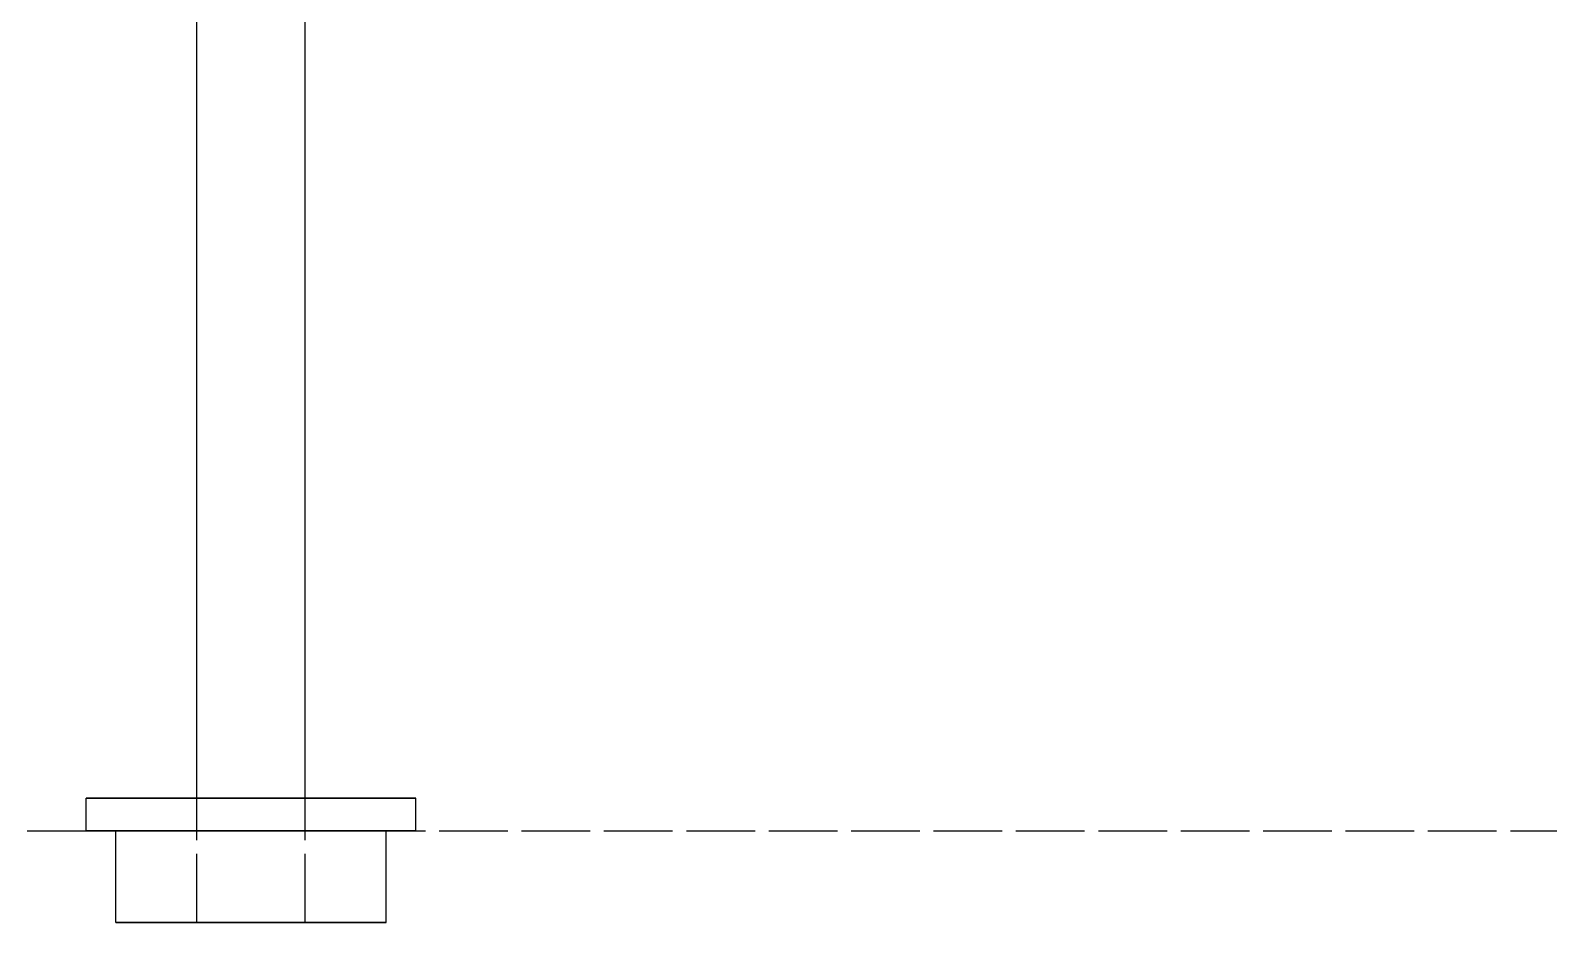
# Model space of a CAD drawing. Header units: millimetres. Extents: x -30 to 167, y -46 to 88.
# Drawn here: x -4.08 to 24, y 53.99 to 70.5 of the extents above; entities that cross this region are included whole.
import ezdxf

# ---------------------------------------------------------------- set-up
doc = ezdxf.new("R2010")
doc.units = ezdxf.units.MM
doc.linetypes.add('DASHED', pattern=[1.524, 1.27, -0.254])
doc.layers.add('HIDDEN', color=8, linetype='DASHED')
doc.layers.add('VISIBLE', color=7, linetype='CONTINUOUS')

msp = doc.modelspace()

# ---------------------------------------------------------------- linework, layer by layer
at = {"layer": 'HIDDEN'}
msp.add_line((-27, 55.69183), (27, 55.69183), dxfattribs=at)
for points in [[(-3.05, 56.29183), (-2.95317, 56.29183), (-2.85635, 56.29183), (-2.75952, 56.29183), (-2.6627, 56.29183), (-2.56587, 56.29183), (-2.46905, 56.29183), (-2.37222, 56.29183), (-2.2754, 56.29183), (-2.17857, 56.29183), (-2.08175, 56.29183), (-1.98492, 56.29183), (-1.8881, 56.29183), (-1.79127, 56.29183), (-1.69444, 56.29183), (-1.59762, 56.29183), (-1.50079, 56.29183), (-1.40397, 56.29183), (-1.30714, 56.29183), (-1.21032, 56.29183), (-1.11349, 56.29183), (-1.01667, 56.29183), (-0.91984, 56.29183), (-0.82302, 56.29183), (-0.72619, 56.29183), (-0.62937, 56.29183), (-0.53254, 56.29183), (-0.43571, 56.29183), (-0.33889, 56.29183), (-0.24206, 56.29183), (-0.14524, 56.29183), (-0.04841, 56.29183), (0.04841, 56.29183), (0.14524, 56.29183), (0.24206, 56.29183), (0.33889, 56.29183), (0.43571, 56.29183), (0.53254, 56.29183), (0.62937, 56.29183), (0.72619, 56.29183), (0.82302, 56.29183), (0.91984, 56.29183), (1.01667, 56.29183), (1.11349, 56.29183), (1.21032, 56.29183), (1.30714, 56.29183), (1.40397, 56.29183), (1.50079, 56.29183), (1.59762, 56.29183), (1.69444, 56.29183), (1.79127, 56.29183), (1.8881, 56.29183), (1.98492, 56.29183), (2.08175, 56.29183), (2.17857, 56.29183), (2.2754, 56.29183), (2.37222, 56.29183), (2.46905, 56.29183), (2.56587, 56.29183), (2.6627, 56.29183), (2.75952, 56.29183), (2.85635, 56.29183), (2.95317, 56.29183), (3.05, 56.29183)], [(1, 56.29183), (0.96825, 56.29183), (0.93651, 56.29183), (0.90476, 56.29183), (0.87302, 56.29183), (0.84127, 56.29183), (0.80952, 56.29183), (0.77778, 56.29183), (0.74603, 56.29183), (0.71429, 56.29183), (0.68254, 56.29183), (0.65079, 56.29183), (0.61905, 56.29183), (0.5873, 56.29183), (0.55556, 56.29183), (0.52381, 56.29183), (0.49206, 56.29183), (0.46032, 56.29183), (0.42857, 56.29183), (0.39683, 56.29183), (0.36508, 56.29183), (0.33333, 56.29183), (0.30159, 56.29183), (0.26984, 56.29183), (0.2381, 56.29183), (0.20635, 56.29183), (0.1746, 56.29183), (0.14286, 56.29183), (0.11111, 56.29183), (0.07937, 56.29183), (0.04762, 56.29183), (0.01587, 56.29183), (-0.01587, 56.29183), (-0.04762, 56.29183), (-0.07937, 56.29183), (-0.11111, 56.29183), (-0.14286, 56.29183), (-0.1746, 56.29183), (-0.20635, 56.29183), (-0.2381, 56.29183), (-0.26984, 56.29183), (-0.30159, 56.29183), (-0.33333, 56.29183), (-0.36508, 56.29183), (-0.39683, 56.29183), (-0.42857, 56.29183), (-0.46032, 56.29183), (-0.49206, 56.29183), (-0.52381, 56.29183), (-0.55556, 56.29183), (-0.5873, 56.29183), (-0.61905, 56.29183), (-0.65079, 56.29183), (-0.68254, 56.29183), (-0.71429, 56.29183), (-0.74603, 56.29183), (-0.77778, 56.29183), (-0.80952, 56.29183), (-0.84127, 56.29183), (-0.87302, 56.29183), (-0.90476, 56.29183), (-0.93651, 56.29183), (-0.96825, 56.29183), (-1, 56.29183)], [(-1, 56.29183), (-0.96825, 56.29183), (-0.93651, 56.29183), (-0.90476, 56.29183), (-0.87302, 56.29183), (-0.84127, 56.29183), (-0.80952, 56.29183), (-0.77778, 56.29183), (-0.74603, 56.29183), (-0.71429, 56.29183), (-0.68254, 56.29183), (-0.65079, 56.29183), (-0.61905, 56.29183), (-0.5873, 56.29183), (-0.55556, 56.29183), (-0.52381, 56.29183), (-0.49206, 56.29183), (-0.46032, 56.29183), (-0.42857, 56.29183), (-0.39683, 56.29183), (-0.36508, 56.29183), (-0.33333, 56.29183), (-0.30159, 56.29183), (-0.26984, 56.29183), (-0.2381, 56.29183), (-0.20635, 56.29183), (-0.1746, 56.29183), (-0.14286, 56.29183), (-0.11111, 56.29183), (-0.07937, 56.29183), (-0.04762, 56.29183), (-0.01587, 56.29183), (0.01587, 56.29183), (0.04762, 56.29183), (0.07937, 56.29183), (0.11111, 56.29183), (0.14286, 56.29183), (0.1746, 56.29183), (0.20635, 56.29183), (0.2381, 56.29183), (0.26984, 56.29183), (0.30159, 56.29183), (0.33333, 56.29183), (0.36508, 56.29183), (0.39683, 56.29183), (0.42857, 56.29183), (0.46032, 56.29183), (0.49206, 56.29183), (0.52381, 56.29183), (0.55556, 56.29183), (0.5873, 56.29183), (0.61905, 56.29183), (0.65079, 56.29183), (0.68254, 56.29183), (0.71429, 56.29183), (0.74603, 56.29183), (0.77778, 56.29183), (0.80952, 56.29183), (0.84127, 56.29183), (0.87302, 56.29183), (0.90476, 56.29183), (0.93651, 56.29183), (0.96825, 56.29183), (1, 56.29183)], [(-1, 53.99183), (-1, 56.29183)], [(-1, 53.99183), (-1, 56.29183)], [(1, 53.99183), (1, 56.29183)], [(1, 53.99183), (1, 56.29183)], [(-3.05, 55.69183), (-2.95317, 55.69183), (-2.85635, 55.69183), (-2.75952, 55.69183), (-2.6627, 55.69183), (-2.56587, 55.69183), (-2.46905, 55.69183), (-2.37222, 55.69183), (-2.2754, 55.69183), (-2.17857, 55.69183), (-2.08175, 55.69183), (-1.98492, 55.69183), (-1.8881, 55.69183), (-1.79127, 55.69183), (-1.69444, 55.69183), (-1.59762, 55.69183), (-1.50079, 55.69183), (-1.40397, 55.69183), (-1.30714, 55.69183), (-1.21032, 55.69183), (-1.11349, 55.69183), (-1.01667, 55.69183), (-0.91984, 55.69183), (-0.82302, 55.69183), (-0.72619, 55.69183), (-0.62937, 55.69183), (-0.53254, 55.69183), (-0.43571, 55.69183), (-0.33889, 55.69183), (-0.24206, 55.69183), (-0.14524, 55.69183), (-0.04841, 55.69183), (0.04841, 55.69183), (0.14524, 55.69183), (0.24206, 55.69183), (0.33889, 55.69183), (0.43571, 55.69183), (0.53254, 55.69183), (0.62937, 55.69183), (0.72619, 55.69183), (0.82302, 55.69183), (0.91984, 55.69183), (1.01667, 55.69183), (1.11349, 55.69183), (1.21032, 55.69183), (1.30714, 55.69183), (1.40397, 55.69183), (1.50079, 55.69183), (1.59762, 55.69183), (1.69444, 55.69183), (1.79127, 55.69183), (1.8881, 55.69183), (1.98492, 55.69183), (2.08175, 55.69183), (2.17857, 55.69183), (2.2754, 55.69183), (2.37222, 55.69183), (2.46905, 55.69183), (2.56587, 55.69183), (2.6627, 55.69183), (2.75952, 55.69183), (2.85635, 55.69183), (2.95317, 55.69183), (3.05, 55.69183)], [(2.5, 55.69183), (2.42063, 55.69183), (2.34127, 55.69183), (2.2619, 55.69183), (2.18254, 55.69183), (2.10317, 55.69183), (2.02381, 55.69183), (1.94444, 55.69183), (1.86508, 55.69183), (1.78571, 55.69183), (1.70635, 55.69183), (1.62698, 55.69183), (1.54762, 55.69183), (1.46825, 55.69183), (1.38889, 55.69183), (1.30952, 55.69183), (1.23016, 55.69183), (1.15079, 55.69183), (1.07143, 55.69183), (0.99206, 55.69183), (0.9127, 55.69183), (0.83333, 55.69183), (0.75397, 55.69183), (0.6746, 55.69183), (0.59524, 55.69183), (0.51587, 55.69183), (0.43651, 55.69183), (0.35714, 55.69183), (0.27778, 55.69183), (0.19841, 55.69183), (0.11905, 55.69183), (0.03968, 55.69183), (-0.03968, 55.69183), (-0.11905, 55.69183), (-0.19841, 55.69183), (-0.27778, 55.69183), (-0.35714, 55.69183), (-0.43651, 55.69183), (-0.51587, 55.69183), (-0.59524, 55.69183), (-0.6746, 55.69183), (-0.75397, 55.69183), (-0.83333, 55.69183), (-0.9127, 55.69183), (-0.99206, 55.69183), (-1.07143, 55.69183), (-1.15079, 55.69183), (-1.23016, 55.69183), (-1.30952, 55.69183), (-1.38889, 55.69183), (-1.46825, 55.69183), (-1.54762, 55.69183), (-1.62698, 55.69183), (-1.70635, 55.69183), (-1.78571, 55.69183), (-1.86508, 55.69183), (-1.94444, 55.69183), (-2.02381, 55.69183), (-2.10317, 55.69183), (-2.18254, 55.69183), (-2.2619, 55.69183), (-2.34127, 55.69183), (-2.42063, 55.69183), (-2.5, 55.69183)], [(-2.5, 55.69183), (-2.42063, 55.69183), (-2.34127, 55.69183), (-2.2619, 55.69183), (-2.18254, 55.69183), (-2.10317, 55.69183), (-2.02381, 55.69183), (-1.94444, 55.69183), (-1.86508, 55.69183), (-1.78571, 55.69183), (-1.70635, 55.69183), (-1.62698, 55.69183), (-1.54762, 55.69183), (-1.46825, 55.69183), (-1.38889, 55.69183), (-1.30952, 55.69183), (-1.23016, 55.69183), (-1.15079, 55.69183), (-1.07143, 55.69183), (-0.99206, 55.69183), (-0.9127, 55.69183), (-0.83333, 55.69183), (-0.75397, 55.69183), (-0.6746, 55.69183), (-0.59524, 55.69183), (-0.51587, 55.69183), (-0.43651, 55.69183), (-0.35714, 55.69183), (-0.27778, 55.69183), (-0.19841, 55.69183), (-0.11905, 55.69183), (-0.03968, 55.69183), (0.03968, 55.69183), (0.11905, 55.69183), (0.19841, 55.69183), (0.27778, 55.69183), (0.35714, 55.69183), (0.43651, 55.69183), (0.51587, 55.69183), (0.59524, 55.69183), (0.6746, 55.69183), (0.75397, 55.69183), (0.83333, 55.69183), (0.9127, 55.69183), (0.99206, 55.69183), (1.07143, 55.69183), (1.15079, 55.69183), (1.23016, 55.69183), (1.30952, 55.69183), (1.38889, 55.69183), (1.46825, 55.69183), (1.54762, 55.69183), (1.62698, 55.69183), (1.70635, 55.69183), (1.78571, 55.69183), (1.86508, 55.69183), (1.94444, 55.69183), (2.02381, 55.69183), (2.10317, 55.69183), (2.18254, 55.69183), (2.2619, 55.69183), (2.34127, 55.69183), (2.42063, 55.69183), (2.5, 55.69183)], [(-2.5, 53.99183), (-2.42063, 53.99183), (-2.34127, 53.99183), (-2.2619, 53.99183), (-2.18254, 53.99183), (-2.10317, 53.99183), (-2.02381, 53.99183), (-1.94444, 53.99183), (-1.86508, 53.99183), (-1.78571, 53.99183), (-1.70635, 53.99183), (-1.62698, 53.99183), (-1.54762, 53.99183), (-1.46825, 53.99183), (-1.38889, 53.99183), (-1.30952, 53.99183), (-1.23016, 53.99183), (-1.15079, 53.99183), (-1.07143, 53.99183), (-0.99206, 53.99183), (-0.9127, 53.99183), (-0.83333, 53.99183), (-0.75397, 53.99183), (-0.6746, 53.99183), (-0.59524, 53.99183), (-0.51587, 53.99183), (-0.43651, 53.99183), (-0.35714, 53.99183), (-0.27778, 53.99183), (-0.19841, 53.99183), (-0.11905, 53.99183), (-0.03968, 53.99183), (0.03968, 53.99183), (0.11905, 53.99183), (0.19841, 53.99183), (0.27778, 53.99183), (0.35714, 53.99183), (0.43651, 53.99183), (0.51587, 53.99183), (0.59524, 53.99183), (0.6746, 53.99183), (0.75397, 53.99183), (0.83333, 53.99183), (0.9127, 53.99183), (0.99206, 53.99183), (1.07143, 53.99183), (1.15079, 53.99183), (1.23016, 53.99183), (1.30952, 53.99183), (1.38889, 53.99183), (1.46825, 53.99183), (1.54762, 53.99183), (1.62698, 53.99183), (1.70635, 53.99183), (1.78571, 53.99183), (1.86508, 53.99183), (1.94444, 53.99183), (2.02381, 53.99183), (2.10317, 53.99183), (2.18254, 53.99183), (2.2619, 53.99183), (2.34127, 53.99183), (2.42063, 53.99183), (2.5, 53.99183)], [(1, 53.99183), (0.96825, 53.99183), (0.93651, 53.99183), (0.90476, 53.99183), (0.87302, 53.99183), (0.84127, 53.99183), (0.80952, 53.99183), (0.77778, 53.99183), (0.74603, 53.99183), (0.71429, 53.99183), (0.68254, 53.99183), (0.65079, 53.99183), (0.61905, 53.99183), (0.5873, 53.99183), (0.55556, 53.99183), (0.52381, 53.99183), (0.49206, 53.99183), (0.46032, 53.99183), (0.42857, 53.99183), (0.39683, 53.99183), (0.36508, 53.99183), (0.33333, 53.99183), (0.30159, 53.99183), (0.26984, 53.99183), (0.2381, 53.99183), (0.20635, 53.99183), (0.1746, 53.99183), (0.14286, 53.99183), (0.11111, 53.99183), (0.07937, 53.99183), (0.04762, 53.99183), (0.01587, 53.99183), (-0.01587, 53.99183), (-0.04762, 53.99183), (-0.07937, 53.99183), (-0.11111, 53.99183), (-0.14286, 53.99183), (-0.1746, 53.99183), (-0.20635, 53.99183), (-0.2381, 53.99183), (-0.26984, 53.99183), (-0.30159, 53.99183), (-0.33333, 53.99183), (-0.36508, 53.99183), (-0.39683, 53.99183), (-0.42857, 53.99183), (-0.46032, 53.99183), (-0.49206, 53.99183), (-0.52381, 53.99183), (-0.55556, 53.99183), (-0.5873, 53.99183), (-0.61905, 53.99183), (-0.65079, 53.99183), (-0.68254, 53.99183), (-0.71429, 53.99183), (-0.74603, 53.99183), (-0.77778, 53.99183), (-0.80952, 53.99183), (-0.84127, 53.99183), (-0.87302, 53.99183), (-0.90476, 53.99183), (-0.93651, 53.99183), (-0.96825, 53.99183), (-1, 53.99183)], [(-1, 53.99183), (-0.96825, 53.99183), (-0.93651, 53.99183), (-0.90476, 53.99183), (-0.87302, 53.99183), (-0.84127, 53.99183), (-0.80952, 53.99183), (-0.77778, 53.99183), (-0.74603, 53.99183), (-0.71429, 53.99183), (-0.68254, 53.99183), (-0.65079, 53.99183), (-0.61905, 53.99183), (-0.5873, 53.99183), (-0.55556, 53.99183), (-0.52381, 53.99183), (-0.49206, 53.99183), (-0.46032, 53.99183), (-0.42857, 53.99183), (-0.39683, 53.99183), (-0.36508, 53.99183), (-0.33333, 53.99183), (-0.30159, 53.99183), (-0.26984, 53.99183), (-0.2381, 53.99183), (-0.20635, 53.99183), (-0.1746, 53.99183), (-0.14286, 53.99183), (-0.11111, 53.99183), (-0.07937, 53.99183), (-0.04762, 53.99183), (-0.01587, 53.99183), (0.01587, 53.99183), (0.04762, 53.99183), (0.07937, 53.99183), (0.11111, 53.99183), (0.14286, 53.99183), (0.1746, 53.99183), (0.20635, 53.99183), (0.2381, 53.99183), (0.26984, 53.99183), (0.30159, 53.99183), (0.33333, 53.99183), (0.36508, 53.99183), (0.39683, 53.99183), (0.42857, 53.99183), (0.46032, 53.99183), (0.49206, 53.99183), (0.52381, 53.99183), (0.55556, 53.99183), (0.5873, 53.99183), (0.61905, 53.99183), (0.65079, 53.99183), (0.68254, 53.99183), (0.71429, 53.99183), (0.74603, 53.99183), (0.77778, 53.99183), (0.80952, 53.99183), (0.84127, 53.99183), (0.87302, 53.99183), (0.90476, 53.99183), (0.93651, 53.99183), (0.96825, 53.99183), (1, 53.99183)], [(1, 53.99183), (0.96825, 53.99183), (0.93651, 53.99183), (0.90476, 53.99183), (0.87302, 53.99183), (0.84127, 53.99183), (0.80952, 53.99183), (0.77778, 53.99183), (0.74603, 53.99183), (0.71429, 53.99183), (0.68254, 53.99183), (0.65079, 53.99183), (0.61905, 53.99183), (0.5873, 53.99183), (0.55556, 53.99183), (0.52381, 53.99183), (0.49206, 53.99183), (0.46032, 53.99183), (0.42857, 53.99183), (0.39683, 53.99183), (0.36508, 53.99183), (0.33333, 53.99183), (0.30159, 53.99183), (0.26984, 53.99183), (0.2381, 53.99183), (0.20635, 53.99183), (0.1746, 53.99183), (0.14286, 53.99183), (0.11111, 53.99183), (0.07937, 53.99183), (0.04762, 53.99183), (0.01587, 53.99183), (-0.01587, 53.99183), (-0.04762, 53.99183), (-0.07937, 53.99183), (-0.11111, 53.99183), (-0.14286, 53.99183), (-0.1746, 53.99183), (-0.20635, 53.99183), (-0.2381, 53.99183), (-0.26984, 53.99183), (-0.30159, 53.99183), (-0.33333, 53.99183), (-0.36508, 53.99183), (-0.39683, 53.99183), (-0.42857, 53.99183), (-0.46032, 53.99183), (-0.49206, 53.99183), (-0.52381, 53.99183), (-0.55556, 53.99183), (-0.5873, 53.99183), (-0.61905, 53.99183), (-0.65079, 53.99183), (-0.68254, 53.99183), (-0.71429, 53.99183), (-0.74603, 53.99183), (-0.77778, 53.99183), (-0.80952, 53.99183), (-0.84127, 53.99183), (-0.87302, 53.99183), (-0.90476, 53.99183), (-0.93651, 53.99183), (-0.96825, 53.99183), (-1, 53.99183)], [(-1, 53.99183), (-0.96825, 53.99183), (-0.93651, 53.99183), (-0.90476, 53.99183), (-0.87302, 53.99183), (-0.84127, 53.99183), (-0.80952, 53.99183), (-0.77778, 53.99183), (-0.74603, 53.99183), (-0.71429, 53.99183), (-0.68254, 53.99183), (-0.65079, 53.99183), (-0.61905, 53.99183), (-0.5873, 53.99183), (-0.55556, 53.99183), (-0.52381, 53.99183), (-0.49206, 53.99183), (-0.46032, 53.99183), (-0.42857, 53.99183), (-0.39683, 53.99183), (-0.36508, 53.99183), (-0.33333, 53.99183), (-0.30159, 53.99183), (-0.26984, 53.99183), (-0.2381, 53.99183), (-0.20635, 53.99183), (-0.1746, 53.99183), (-0.14286, 53.99183), (-0.11111, 53.99183), (-0.07937, 53.99183), (-0.04762, 53.99183), (-0.01587, 53.99183), (0.01587, 53.99183), (0.04762, 53.99183), (0.07937, 53.99183), (0.11111, 53.99183), (0.14286, 53.99183), (0.1746, 53.99183), (0.20635, 53.99183), (0.2381, 53.99183), (0.26984, 53.99183), (0.30159, 53.99183), (0.33333, 53.99183), (0.36508, 53.99183), (0.39683, 53.99183), (0.42857, 53.99183), (0.46032, 53.99183), (0.49206, 53.99183), (0.52381, 53.99183), (0.55556, 53.99183), (0.5873, 53.99183), (0.61905, 53.99183), (0.65079, 53.99183), (0.68254, 53.99183), (0.71429, 53.99183), (0.74603, 53.99183), (0.77778, 53.99183), (0.80952, 53.99183), (0.84127, 53.99183), (0.87302, 53.99183), (0.90476, 53.99183), (0.93651, 53.99183), (0.96825, 53.99183), (1, 53.99183)]]:
    msp.add_lwpolyline(points, dxfattribs=at)
at = {"layer": 'VISIBLE'}
for points in [[(-1, 56.29183), (-1, 72.19183)], [(1, 56.29183), (1, 72.19183)], [(3.05, 56.29183), (2.95317, 56.29183), (2.85635, 56.29183), (2.75952, 56.29183), (2.6627, 56.29183), (2.56587, 56.29183), (2.46905, 56.29183), (2.37222, 56.29183), (2.2754, 56.29183), (2.17857, 56.29183), (2.08175, 56.29183), (1.98492, 56.29183), (1.8881, 56.29183), (1.79127, 56.29183), (1.69444, 56.29183), (1.59762, 56.29183), (1.50079, 56.29183), (1.40397, 56.29183), (1.30714, 56.29183), (1.21032, 56.29183), (1.11349, 56.29183), (1.01667, 56.29183), (0.91984, 56.29183), (0.82302, 56.29183), (0.72619, 56.29183), (0.62937, 56.29183), (0.53254, 56.29183), (0.43571, 56.29183), (0.33889, 56.29183), (0.24206, 56.29183), (0.14524, 56.29183), (0.04841, 56.29183), (-0.04841, 56.29183), (-0.14524, 56.29183), (-0.24206, 56.29183), (-0.33889, 56.29183), (-0.43571, 56.29183), (-0.53254, 56.29183), (-0.62937, 56.29183), (-0.72619, 56.29183), (-0.82302, 56.29183), (-0.91984, 56.29183), (-1.01667, 56.29183), (-1.11349, 56.29183), (-1.21032, 56.29183), (-1.30714, 56.29183), (-1.40397, 56.29183), (-1.50079, 56.29183), (-1.59762, 56.29183), (-1.69444, 56.29183), (-1.79127, 56.29183), (-1.8881, 56.29183), (-1.98492, 56.29183), (-2.08175, 56.29183), (-2.17857, 56.29183), (-2.2754, 56.29183), (-2.37222, 56.29183), (-2.46905, 56.29183), (-2.56587, 56.29183), (-2.6627, 56.29183), (-2.75952, 56.29183), (-2.85635, 56.29183), (-2.95317, 56.29183), (-3.05, 56.29183)], [(-3.05, 55.69183), (-3.05, 56.29183)], [(3.05, 55.69183), (3.05, 56.29183)], [(3.05, 55.69183), (2.95317, 55.69183), (2.85635, 55.69183), (2.75952, 55.69183), (2.6627, 55.69183), (2.56587, 55.69183), (2.46905, 55.69183), (2.37222, 55.69183), (2.2754, 55.69183), (2.17857, 55.69183), (2.08175, 55.69183), (1.98492, 55.69183), (1.8881, 55.69183), (1.79127, 55.69183), (1.69444, 55.69183), (1.59762, 55.69183), (1.50079, 55.69183), (1.40397, 55.69183), (1.30714, 55.69183), (1.21032, 55.69183), (1.11349, 55.69183), (1.01667, 55.69183), (0.91984, 55.69183), (0.82302, 55.69183), (0.72619, 55.69183), (0.62937, 55.69183), (0.53254, 55.69183), (0.43571, 55.69183), (0.33889, 55.69183), (0.24206, 55.69183), (0.14524, 55.69183), (0.04841, 55.69183), (-0.04841, 55.69183), (-0.14524, 55.69183), (-0.24206, 55.69183), (-0.33889, 55.69183), (-0.43571, 55.69183), (-0.53254, 55.69183), (-0.62937, 55.69183), (-0.72619, 55.69183), (-0.82302, 55.69183), (-0.91984, 55.69183), (-1.01667, 55.69183), (-1.11349, 55.69183), (-1.21032, 55.69183), (-1.30714, 55.69183), (-1.40397, 55.69183), (-1.50079, 55.69183), (-1.59762, 55.69183), (-1.69444, 55.69183), (-1.79127, 55.69183), (-1.8881, 55.69183), (-1.98492, 55.69183), (-2.08175, 55.69183), (-2.17857, 55.69183), (-2.2754, 55.69183), (-2.37222, 55.69183), (-2.46905, 55.69183), (-2.56587, 55.69183), (-2.6627, 55.69183), (-2.75952, 55.69183), (-2.85635, 55.69183), (-2.95317, 55.69183), (-3.05, 55.69183)], [(-2.5, 53.99183), (-2.5, 55.69183)], [(2.5, 53.99183), (2.5, 55.69183)], [(2.5, 53.99183), (2.42063, 53.99183), (2.34127, 53.99183), (2.2619, 53.99183), (2.18254, 53.99183), (2.10317, 53.99183), (2.02381, 53.99183), (1.94444, 53.99183), (1.86508, 53.99183), (1.78571, 53.99183), (1.70635, 53.99183), (1.62698, 53.99183), (1.54762, 53.99183), (1.46825, 53.99183), (1.38889, 53.99183), (1.30952, 53.99183), (1.23016, 53.99183), (1.15079, 53.99183), (1.07143, 53.99183), (0.99206, 53.99183), (0.9127, 53.99183), (0.83333, 53.99183), (0.75397, 53.99183), (0.6746, 53.99183), (0.59524, 53.99183), (0.51587, 53.99183), (0.43651, 53.99183), (0.35714, 53.99183), (0.27778, 53.99183), (0.19841, 53.99183), (0.11905, 53.99183), (0.03968, 53.99183), (-0.03968, 53.99183), (-0.11905, 53.99183), (-0.19841, 53.99183), (-0.27778, 53.99183), (-0.35714, 53.99183), (-0.43651, 53.99183), (-0.51587, 53.99183), (-0.59524, 53.99183), (-0.6746, 53.99183), (-0.75397, 53.99183), (-0.83333, 53.99183), (-0.9127, 53.99183), (-0.99206, 53.99183), (-1.07143, 53.99183), (-1.15079, 53.99183), (-1.23016, 53.99183), (-1.30952, 53.99183), (-1.38889, 53.99183), (-1.46825, 53.99183), (-1.54762, 53.99183), (-1.62698, 53.99183), (-1.70635, 53.99183), (-1.78571, 53.99183), (-1.86508, 53.99183), (-1.94444, 53.99183), (-2.02381, 53.99183), (-2.10317, 53.99183), (-2.18254, 53.99183), (-2.2619, 53.99183), (-2.34127, 53.99183), (-2.42063, 53.99183), (-2.5, 53.99183)]]:
    msp.add_lwpolyline(points, dxfattribs=at)

doc.saveas('drawing.dxf')
